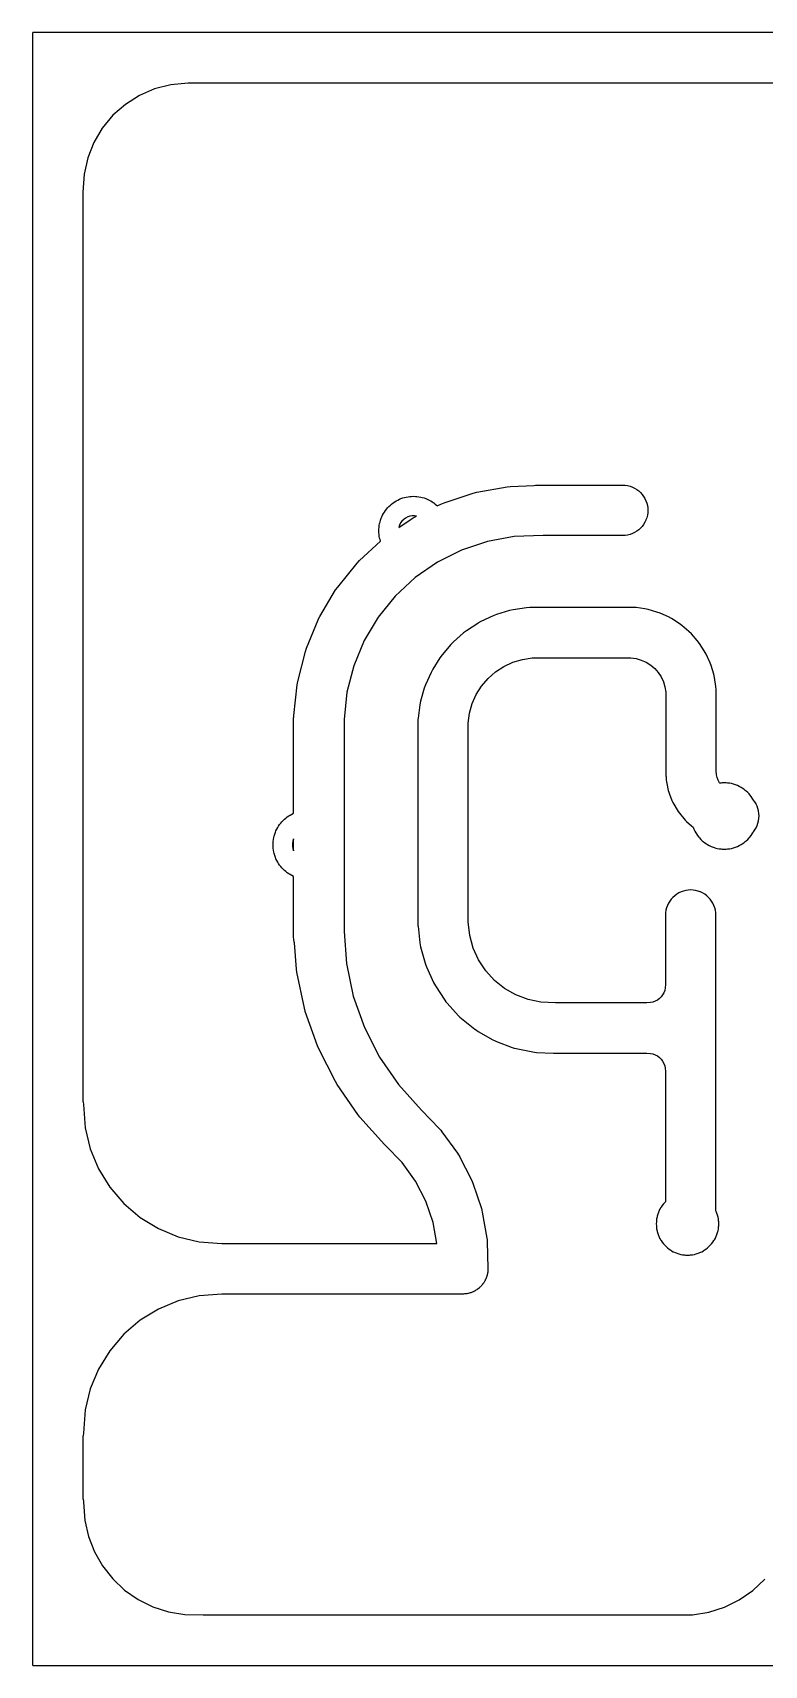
# Model space of a CAD drawing. Header units: millimetres. Extents: x 132 to 254, y 0 to 98.
# Drawn here: x 131.8 to 175.8, y -0.3 to 97.8 of the extents above; entities that cross this region are included whole.
import ezdxf

# ---------------------------------------------------------------- set-up
doc = ezdxf.new("R2010")
doc.units = ezdxf.units.MM
doc.layers.get('0').update_dxf_attribs({"linetype": 'CONTINUOUS', "true_color": 0xffffff})

msp = doc.modelspace()

# ---------------------------------------------------------------- linework, layer by layer
for points in [[(253.825, 97.76), (131.826, 97.76), (131.825, 97.759), (131.824, 97.759), (131.822, 97.759), (131.821, 97.759), (131.82, 97.758), (131.819, 97.757), (131.818, 97.757), (131.817, 97.756), (131.816, 97.755), (131.815, 97.754), (131.815, 97.753), (131.814, 97.752), (131.814, 97.751), (131.814, 97.749), (131.813, 97.748), (131.813, 97.747), (131.813, -0.254), (131.813, -0.255), (131.814, -0.256), (131.814, -0.258), (131.814, -0.259), (131.815, -0.26), (131.815, -0.261), (131.816, -0.262), (131.817, -0.263), (131.818, -0.264), (131.819, -0.265), (131.82, -0.265), (131.821, -0.266), (131.822, -0.266), (131.824, -0.266), (131.825, -0.267), (131.826, -0.267), (131.826, -0.267), (253.825, -0.267)], [(206.104, 94.734), (141.162, 94.734), (140.107, 94.635), (139.141, 94.386), (138.226, 93.99), (137.383, 93.455), (136.635, 92.796), (135.999, 92.027), (135.491, 91.168), (135.124, 90.241), (134.907, 89.267), (134.838, 88.18), (134.838, 33.582), (134.838, 33.582), (134.844, 33.558), (134.844, 33.558), (134.844, 33.557), (134.863, 33.411), (134.863, 33.411), (134.863, 33.41), (134.974, 32.003), (135.275, 30.747), (135.77, 29.553), (136.445, 28.451), (137.285, 27.468), (138.267, 26.628), (139.369, 25.953), (140.563, 25.459), (141.82, 25.157), (143.168, 25.051), (156.086, 25.051), (155.862, 26.312), (155.428, 27.601), (154.806, 28.811), (154.011, 29.915), (152.981, 30.971), (152.981, 30.971), (152.981, 30.971), (152.962, 30.993), (152.941, 31.013), (152.941, 31.013), (152.941, 31.014), (151.468, 32.646), (151.468, 32.646), (151.467, 32.646), (151.345, 32.801), (151.345, 32.801), (151.345, 32.802), (150.099, 34.613), (150.099, 34.613), (150.099, 34.614), (149.998, 34.783), (149.997, 34.784), (149.997, 34.784), (149, 36.743), (149, 36.744), (149, 36.744), (148.922, 36.925), (148.922, 36.926), (148.922, 36.926), (148.19, 38.999), (148.19, 38.999), (148.19, 39), (148.137, 39.19), (148.136, 39.19), (148.136, 39.191), (147.683, 41.342), (147.683, 41.342), (147.683, 41.343), (147.655, 41.538), (147.655, 41.538), (147.655, 41.539), (147.535, 43.113), (147.521, 43.171), (147.521, 43.172), (147.52, 43.173), (147.499, 43.318), (147.499, 43.319), (147.499, 43.319), (147.491, 43.466), (147.491, 43.467), (147.491, 43.467), (147.491, 43.688), (147.488, 43.731), (147.488, 43.731), (147.488, 43.731), (147.484, 43.845), (147.484, 43.845), (147.484, 43.846), (147.491, 43.993), (147.491, 43.994), (147.491, 43.994), (147.491, 43.996), (147.491, 47.102), (147.386, 47.151), (147.385, 47.151), (147.385, 47.151), (147.282, 47.209), (147.282, 47.209), (147.282, 47.209), (147.207, 47.255), (147.207, 47.255), (147.207, 47.255), (147.109, 47.321), (147.108, 47.321), (147.108, 47.321), (147.015, 47.394), (147.015, 47.394), (147.015, 47.394), (146.948, 47.451), (146.948, 47.451), (146.948, 47.452), (146.862, 47.532), (146.861, 47.532), (146.861, 47.532), (146.781, 47.619), (146.781, 47.619), (146.781, 47.619), (146.724, 47.686), (146.724, 47.686), (146.723, 47.686), (146.65, 47.779), (146.65, 47.779), (146.65, 47.779), (146.584, 47.877), (146.584, 47.878), (146.584, 47.878), (146.538, 47.953), (146.538, 47.953), (146.538, 47.953), (146.48, 48.056), (146.48, 48.056), (146.48, 48.057), (146.431, 48.164), (146.431, 48.164), (146.431, 48.164), (146.397, 48.245), (146.397, 48.245), (146.397, 48.246), (146.356, 48.356), (146.356, 48.357), (146.356, 48.357), (146.324, 48.47), (146.324, 48.471), (146.324, 48.471), (146.303, 48.556), (146.303, 48.556), (146.303, 48.557), (146.28, 48.672), (146.28, 48.672), (146.28, 48.673), (146.266, 48.79), (146.266, 48.79), (146.266, 48.791), (146.259, 48.878), (146.259, 48.878), (146.259, 48.878), (146.254, 48.996), (146.254, 48.997), (146.254, 48.997), (146.259, 49.115), (146.259, 49.115), (146.259, 49.115), (146.266, 49.203), (146.266, 49.203), (146.266, 49.203), (146.28, 49.32), (146.28, 49.321), (146.28, 49.321), (146.303, 49.437), (146.303, 49.437), (146.303, 49.437), (146.324, 49.522), (146.324, 49.523), (146.324, 49.523), (146.356, 49.636), (146.356, 49.637), (146.356, 49.637), (146.397, 49.748), (146.397, 49.748), (146.431, 49.829), (146.431, 49.829), (146.431, 49.83), (146.48, 49.937), (146.48, 49.937), (146.48, 49.937), (146.538, 50.04), (146.538, 50.04), (146.538, 50.041), (146.584, 50.115), (146.584, 50.116), (146.584, 50.116), (146.65, 50.214), (146.65, 50.214), (146.65, 50.215), (146.723, 50.307), (146.724, 50.307), (146.724, 50.307), (146.781, 50.374), (146.781, 50.374), (146.781, 50.374), (146.861, 50.461), (146.861, 50.461), (146.862, 50.462), (146.948, 50.542), (146.948, 50.542), (146.948, 50.542), (147.015, 50.599), (147.015, 50.599), (147.015, 50.599), (147.108, 50.672), (147.108, 50.672), (147.109, 50.673), (147.207, 50.738), (147.207, 50.738), (147.207, 50.738), (147.282, 50.784), (147.282, 50.784), (147.282, 50.784), (147.385, 50.842), (147.385, 50.842), (147.386, 50.842), (147.491, 50.891), (147.491, 56.599), (147.491, 56.599), (147.491, 56.599), (147.492, 56.606), (147.492, 56.613), (147.492, 56.613), (147.492, 56.614), (147.495, 56.68), (147.499, 56.746), (147.499, 56.747), (147.499, 56.748), (147.5, 56.754), (147.5, 56.761), (147.5, 56.761), (147.5, 56.762), (147.699, 58.6), (147.699, 58.6), (147.699, 58.6), (147.737, 58.811), (147.738, 58.812), (147.738, 58.812), (148.196, 60.603), (148.196, 60.603), (148.197, 60.604), (148.264, 60.807), (148.264, 60.807), (148.265, 60.808), (148.973, 62.515), (148.974, 62.515), (148.974, 62.516), (149.07, 62.707), (149.07, 62.707), (149.07, 62.708), (150.015, 64.297), (150.015, 64.297), (150.015, 64.298), (150.138, 64.473), (150.138, 64.474), (150.138, 64.474), (151.299, 65.913), (151.3, 65.913), (151.3, 65.913), (151.446, 66.07), (151.446, 66.07), (151.447, 66.07), (152.702, 67.238), (152.679, 67.321), (152.679, 67.321), (152.658, 67.407), (152.658, 67.407), (152.658, 67.408), (152.635, 67.523), (152.635, 67.524), (152.635, 67.524), (152.621, 67.641), (152.621, 67.641), (152.621, 67.642), (152.614, 67.73), (152.614, 67.73), (152.614, 67.73), (152.61, 67.848), (152.61, 67.848), (152.61, 67.849), (152.614, 67.967), (152.614, 67.967), (152.614, 67.967), (152.621, 68.055), (152.621, 68.056), (152.621, 68.056), (152.635, 68.173), (152.635, 68.173), (152.635, 68.174), (152.658, 68.289), (152.658, 68.29), (152.658, 68.29), (152.679, 68.376), (152.679, 68.376), (152.679, 68.376), (152.711, 68.49), (152.711, 68.49), (152.711, 68.491), (152.752, 68.601), (152.752, 68.601), (152.752, 68.602), (152.786, 68.683), (152.786, 68.684), (152.786, 68.684), (152.836, 68.791), (152.836, 68.791), (152.836, 68.792), (152.894, 68.894), (152.894, 68.895), (152.894, 68.895), (152.94, 68.97), (152.94, 68.971), (152.94, 68.971), (153.006, 69.069), (153.006, 69.069), (153.006, 69.069), (153.079, 69.162), (153.08, 69.162), (153.08, 69.162), (153.137, 69.23), (153.137, 69.23), (153.217, 69.316), (153.218, 69.317), (153.218, 69.317), (153.305, 69.397), (153.305, 69.397), (153.305, 69.397), (153.372, 69.455), (153.372, 69.455), (153.373, 69.455), (153.465, 69.528), (153.466, 69.528), (153.466, 69.529), (153.564, 69.594), (153.564, 69.594), (153.564, 69.594), (153.64, 69.641), (153.64, 69.641), (153.64, 69.641), (153.743, 69.698), (153.743, 69.699), (153.744, 69.699), (153.851, 69.748), (153.851, 69.748), (153.851, 69.748), (153.933, 69.782), (153.933, 69.782), (153.933, 69.782), (154.044, 69.823), (154.044, 69.823), (154.045, 69.823), (154.158, 69.855), (154.159, 69.856), (154.245, 69.876), (154.245, 69.876), (154.245, 69.876), (154.361, 69.899), (154.361, 69.899), (154.362, 69.899), (154.479, 69.913), (154.479, 69.913), (154.479, 69.913), (154.567, 69.92), (154.568, 69.92), (154.568, 69.92), (154.685, 69.925), (154.686, 69.925), (154.687, 69.925), (154.804, 69.92), (154.804, 69.92), (154.805, 69.92), (154.893, 69.913), (154.893, 69.913), (154.893, 69.913), (155.01, 69.899), (155.011, 69.899), (155.011, 69.899), (155.127, 69.876), (155.127, 69.876), (155.127, 69.876), (155.213, 69.856), (155.213, 69.856), (155.214, 69.855), (155.327, 69.823), (155.328, 69.823), (155.328, 69.823), (155.439, 69.782), (155.439, 69.782), (155.439, 69.782), (155.521, 69.748), (155.521, 69.748), (155.521, 69.748), (155.628, 69.699), (155.629, 69.699), (155.629, 69.698), (155.732, 69.641), (155.732, 69.641), (155.732, 69.641), (155.808, 69.594), (155.808, 69.594), (155.808, 69.594), (155.906, 69.529), (155.906, 69.528), (155.907, 69.528), (155.999, 69.455), (156, 69.455), (156, 69.455), (156.067, 69.397), (156.067, 69.397), (156.119, 69.349), (156.328, 69.453), (156.328, 69.453), (156.329, 69.453), (156.527, 69.535), (156.527, 69.535), (156.527, 69.535), (158.282, 70.118), (158.282, 70.118), (158.283, 70.118), (158.49, 70.171), (158.491, 70.171), (158.491, 70.171), (160.311, 70.497), (160.311, 70.497), (160.312, 70.497), (160.524, 70.52), (160.525, 70.52), (160.525, 70.52), (161.927, 70.569), (162.023, 70.583), (162.023, 70.583), (162.024, 70.583), (162.171, 70.59), (162.171, 70.59), (162.171, 70.59), (167.256, 70.59), (167.257, 70.59), (167.257, 70.59), (167.404, 70.583), (167.405, 70.583), (167.405, 70.583), (167.551, 70.561), (167.552, 70.561), (167.552, 70.561), (167.695, 70.525), (167.696, 70.525), (167.696, 70.525), (167.835, 70.476), (167.835, 70.475), (167.836, 70.475), (167.969, 70.412), (167.969, 70.412), (167.97, 70.411), (168.096, 70.336), (168.097, 70.336), (168.097, 70.335), (168.216, 70.247), (168.216, 70.247), (168.217, 70.247), (168.326, 70.148), (168.326, 70.147), (168.326, 70.147), (168.425, 70.038), (168.426, 70.037), (168.426, 70.037), (168.514, 69.919), (168.514, 69.918), (168.514, 69.918), (168.59, 69.791), (168.59, 69.791), (168.591, 69.79), (168.654, 69.657), (168.654, 69.657), (168.654, 69.656), (168.704, 69.518), (168.704, 69.517), (168.704, 69.516), (168.74, 69.374), (168.74, 69.373), (168.74, 69.372), (168.762, 69.227), (168.762, 69.226), (168.762, 69.225), (168.769, 69.078), (168.769, 69.078), (168.769, 69.077), (168.762, 68.93), (168.762, 68.93), (168.762, 68.929), (168.74, 68.783), (168.74, 68.783), (168.74, 68.782), (168.704, 68.639), (168.704, 68.639), (168.704, 68.638), (168.654, 68.5), (168.654, 68.499), (168.654, 68.498), (168.591, 68.365), (168.59, 68.365), (168.59, 68.364), (168.514, 68.238), (168.514, 68.238), (168.514, 68.237), (168.426, 68.119), (168.426, 68.118), (168.425, 68.118), (168.326, 68.009), (168.326, 68.008), (168.326, 68.008), (168.217, 67.909), (168.216, 67.909), (168.216, 67.908), (168.097, 67.821), (168.097, 67.82), (168.096, 67.82), (167.97, 67.744), (167.969, 67.744), (167.969, 67.744), (167.836, 67.681), (167.835, 67.68), (167.835, 67.68), (167.696, 67.631), (167.696, 67.63), (167.695, 67.63), (167.552, 67.594), (167.552, 67.594), (167.551, 67.594), (167.405, 67.573), (167.405, 67.573), (167.404, 67.573), (167.257, 67.565), (167.257, 67.565), (167.256, 67.565), (162.528, 67.565), (162.479, 67.561), (162.478, 67.561), (162.478, 67.561), (160.739, 67.501), (159.132, 67.212), (157.583, 66.698), (156.122, 65.969), (154.781, 65.039), (153.585, 63.928), (152.56, 62.658), (151.726, 61.255), (151.1, 59.748), (150.695, 58.166), (150.517, 56.517), (150.517, 43.803), (150.664, 41.868), (151.076, 39.912), (151.741, 38.027), (152.648, 36.245), (153.781, 34.598), (155.167, 33.062), (156.255, 31.947), (156.255, 31.947), (156.255, 31.947), (156.33, 31.864), (156.33, 31.864), (156.331, 31.863), (156.399, 31.775), (156.399, 31.775), (156.399, 31.775), (157.327, 30.487), (157.327, 30.487), (157.327, 30.487), (157.389, 30.393), (157.39, 30.393), (157.39, 30.392), (157.445, 30.295), (157.445, 30.295), (157.445, 30.294), (158.17, 28.883), (158.17, 28.882), (158.171, 28.882), (158.218, 28.781), (158.218, 28.78), (158.218, 28.78), (158.258, 28.675), (158.258, 28.675), (158.258, 28.674), (158.765, 27.171), (158.765, 27.17), (158.765, 27.17), (158.797, 27.063), (158.797, 27.062), (158.797, 27.062), (158.821, 26.952), (158.821, 26.952), (158.821, 26.952), (159.098, 25.389), (159.098, 25.388), (159.114, 25.277), (159.114, 25.277), (159.114, 25.276), (159.121, 25.164), (159.121, 25.164), (159.121, 25.164), (159.162, 23.577), (159.162, 23.577), (159.162, 23.577), (159.162, 23.558), (159.163, 23.539), (159.163, 23.538), (159.163, 23.538), (159.16, 23.484), (159.159, 23.43), (159.159, 23.429), (159.159, 23.428), (159.156, 23.41), (159.156, 23.391), (159.155, 23.39), (159.155, 23.389), (159.147, 23.336), (159.141, 23.282), (159.141, 23.282), (159.141, 23.281), (159.137, 23.263), (159.134, 23.244), (159.134, 23.243), (159.134, 23.242), (159.12, 23.19), (159.109, 23.137), (159.109, 23.137), (159.108, 23.136), (159.102, 23.118), (159.098, 23.1), (159.098, 23.099), (159.097, 23.099), (159.079, 23.048), (159.062, 22.996), (159.062, 22.996), (159.062, 22.995), (159.054, 22.978), (159.048, 22.96), (159.048, 22.959), (159.047, 22.959), (159.024, 22.91), (159.002, 22.861), (159.002, 22.86), (159.002, 22.859), (158.993, 22.843), (158.984, 22.826), (158.984, 22.825), (158.984, 22.825), (158.956, 22.778), (158.93, 22.731), (158.929, 22.731), (158.929, 22.73), (158.918, 22.715), (158.908, 22.698), (158.908, 22.698), (158.907, 22.697), (158.875, 22.654), (158.844, 22.61), (158.844, 22.609), (158.844, 22.609), (158.831, 22.594), (158.82, 22.579), (158.819, 22.579), (158.819, 22.578), (158.783, 22.538), (158.748, 22.497), (158.747, 22.497), (158.747, 22.496), (158.733, 22.483), (158.72, 22.469), (158.72, 22.469), (158.719, 22.468), (158.679, 22.432), (158.64, 22.395), (158.64, 22.394), (158.639, 22.394), (158.624, 22.382), (158.61, 22.369), (158.61, 22.369), (158.609, 22.369), (158.566, 22.336), (158.523, 22.303), (158.523, 22.303), (158.522, 22.302), (158.506, 22.292), (158.491, 22.281), (158.49, 22.28), (158.49, 22.28), (158.444, 22.252), (158.398, 22.224), (158.398, 22.223), (158.397, 22.223), (158.38, 22.214), (158.364, 22.205), (158.363, 22.204), (158.363, 22.204), (158.314, 22.181), (158.266, 22.157), (158.265, 22.156), (158.265, 22.156), (158.247, 22.149), (158.23, 22.141), (158.229, 22.141), (158.228, 22.141), (158.178, 22.122), (158.127, 22.103), (158.127, 22.103), (158.126, 22.102), (158.108, 22.097), (158.09, 22.091), (158.089, 22.091), (158.089, 22.091), (158.036, 22.077), (157.984, 22.063), (157.984, 22.063), (157.983, 22.063), (157.964, 22.059), (157.946, 22.055), (157.945, 22.055), (157.945, 22.055), (157.891, 22.047), (157.838, 22.037), (157.837, 22.037), (157.837, 22.037), (157.818, 22.036), (157.799, 22.033), (157.798, 22.033), (157.798, 22.033), (157.744, 22.03), (157.69, 22.026), (157.689, 22.026), (157.689, 22.026), (157.67, 22.027), (157.651, 22.026), (157.65, 22.026), (157.65, 22.026), (143.168, 22.026), (141.82, 21.92), (140.563, 21.618), (139.369, 21.123), (138.267, 20.448), (137.285, 19.609), (136.445, 18.626), (135.77, 17.524), (135.275, 16.33), (134.974, 15.073), (134.863, 13.666), (134.863, 13.666), (134.863, 13.665), (134.844, 13.519), (134.844, 13.519), (134.844, 13.518), (134.838, 13.494), (134.838, 9.719), (134.838, 9.719), (134.839, 9.718), (134.839, 9.718), (134.86, 9.572), (134.86, 9.572), (134.86, 9.571), (134.862, 9.541), (134.862, 9.54), (134.863, 9.539), (134.863, 9.537), (134.863, 9.536), (134.863, 9.536), (134.945, 8.439), (135.163, 7.476), (135.521, 6.556), (136.011, 5.699), (136.622, 4.924), (137.341, 4.248), (138.152, 3.685), (139.037, 3.249), (139.977, 2.948), (140.952, 2.789), (142.051, 2.775), (142.052, 2.775), (142.052, 2.775), (142.199, 2.766), (142.2, 2.766), (142.2, 2.766), (142.244, 2.758), (170.337, 2.758), (170.355, 2.76), (170.355, 2.76), (170.356, 2.76), (171.455, 2.774), (172.429, 2.933), (173.369, 3.234), (174.254, 3.671), (175.065, 4.233), (175.784, 4.909)]]:
    msp.add_lwpolyline(points)
for points in [[(154.879, 68.729), (154.757, 68.749), (154.615, 68.749), (154.475, 68.727), (154.34, 68.683), (154.214, 68.618), (154.1, 68.535), (153.999, 68.435), (153.916, 68.32), (153.852, 68.194), (153.808, 68.059), (153.806, 68.044), (154.488, 68.517), (154.489, 68.517), (154.489, 68.518), (154.673, 68.627), (154.674, 68.627), (154.674, 68.627), (154.879, 68.729)], [(154.951, 56.401), (154.951, 56.401), (154.951, 56.401), (154.951, 44.285), (154.951, 44.285), (154.951, 44.284), (154.952, 44.275), (154.952, 44.266), (154.952, 44.266), (154.952, 44.265), (154.956, 44.201), (154.959, 44.137), (154.959, 44.137), (154.959, 44.136), (154.96, 44.127), (154.961, 44.118), (154.961, 44.118), (154.961, 44.117), (155.074, 43.103), (155.074, 43.103), (155.074, 43.103), (155.091, 42.986), (155.091, 42.986), (155.092, 42.985), (155.118, 42.871), (155.118, 42.87), (155.118, 42.87), (155.389, 41.886), (155.389, 41.886), (155.389, 41.886), (155.424, 41.773), (155.425, 41.773), (155.425, 41.772), (155.469, 41.663), (155.469, 41.663), (155.469, 41.663), (155.89, 40.733), (155.89, 40.733), (155.89, 40.733), (155.943, 40.627), (155.943, 40.627), (155.944, 40.627), (156.005, 40.526), (156.005, 40.525), (156.005, 40.525), (156.566, 39.673), (156.566, 39.673), (156.566, 39.673), (156.635, 39.577), (156.635, 39.576), (156.635, 39.576), (156.711, 39.486), (156.711, 39.486), (156.712, 39.486), (157.399, 38.731), (157.399, 38.731), (157.399, 38.731), (157.482, 38.647), (157.483, 38.647), (157.483, 38.647), (157.572, 38.569), (157.572, 38.569), (157.572, 38.569), (158.369, 37.932), (158.37, 37.932), (158.37, 37.932), (158.465, 37.862), (158.465, 37.861), (158.465, 37.861), (158.565, 37.799), (158.566, 37.799), (158.566, 37.799), (159.453, 37.294), (159.453, 37.294), (159.453, 37.294), (159.558, 37.24), (159.558, 37.239), (159.559, 37.239), (159.667, 37.193), (159.667, 37.193), (159.668, 37.193), (160.623, 36.833), (160.623, 36.833), (160.623, 36.833), (160.735, 36.796), (160.735, 36.796), (160.736, 36.796), (160.85, 36.767), (160.85, 36.767), (160.851, 36.767), (161.85, 36.561), (161.85, 36.561), (161.851, 36.561), (161.967, 36.542), (161.967, 36.542), (161.968, 36.542), (162.085, 36.532), (162.085, 36.532), (162.086, 36.532), (163.105, 36.485), (163.105, 36.485), (163.106, 36.485), (163.14, 36.485), (163.174, 36.483), (163.174, 36.483), (163.175, 36.483), (168.701, 36.483), (168.917, 36.471), (169.064, 36.441), (169.205, 36.39), (169.338, 36.319), (169.458, 36.231), (169.565, 36.125), (169.656, 36.006), (169.728, 35.874), (169.781, 35.734), (169.813, 35.588), (169.828, 35.384), (169.828, 27.575), (169.822, 27.569), (169.822, 27.569), (169.822, 27.569), (169.742, 27.482), (169.742, 27.482), (169.741, 27.482), (169.704, 27.438), (169.704, 27.438), (169.704, 27.438), (169.631, 27.345), (169.631, 27.345), (169.63, 27.344), (169.565, 27.246), (169.565, 27.246), (169.565, 27.246), (169.535, 27.197), (169.535, 27.197), (169.534, 27.197), (169.477, 27.094), (169.477, 27.093), (169.476, 27.093), (169.427, 26.986), (169.427, 26.986), (169.427, 26.986), (169.405, 26.933), (169.405, 26.932), (169.405, 26.932), (169.364, 26.822), (169.364, 26.821), (169.364, 26.821), (169.332, 26.707), (169.332, 26.707), (169.332, 26.707), (169.318, 26.651), (169.318, 26.651), (169.318, 26.651), (169.295, 26.535), (169.295, 26.535), (169.295, 26.534), (169.281, 26.417), (169.281, 26.417), (169.281, 26.417), (169.277, 26.359), (169.277, 26.359), (169.277, 26.359), (169.272, 26.241), (169.272, 26.241), (169.272, 26.24), (169.277, 26.123), (169.277, 26.122), (169.277, 26.122), (169.281, 26.065), (169.281, 26.065), (169.281, 26.064), (169.295, 25.947), (169.295, 25.947), (169.295, 25.946), (169.318, 25.831), (169.318, 25.831), (169.318, 25.83), (169.332, 25.775), (169.332, 25.774), (169.332, 25.774), (169.364, 25.661), (169.364, 25.66), (169.364, 25.66), (169.405, 25.549), (169.405, 25.549), (169.405, 25.549), (169.427, 25.496), (169.427, 25.496), (169.427, 25.495), (169.476, 25.388), (169.477, 25.388), (169.477, 25.388), (169.534, 25.285), (169.535, 25.285), (169.535, 25.284), (169.565, 25.235), (169.565, 25.235), (169.565, 25.235), (169.63, 25.137), (169.631, 25.137), (169.631, 25.136), (169.704, 25.044), (169.704, 25.044), (169.704, 25.043), (169.741, 25), (169.742, 25), (169.742, 24.999), (169.822, 24.913), (169.822, 24.913), (169.822, 24.912), (169.909, 24.832), (169.909, 24.832), (169.909, 24.832), (169.953, 24.795), (169.953, 24.795), (169.953, 24.794), (170.046, 24.721), (170.046, 24.721), (170.047, 24.721), (170.145, 24.655), (170.145, 24.655), (170.145, 24.655), (170.194, 24.625), (170.194, 24.625), (170.194, 24.625), (170.297, 24.567), (170.298, 24.567), (170.298, 24.567), (170.405, 24.518), (170.405, 24.518), (170.405, 24.517), (170.458, 24.495), (170.459, 24.495), (170.459, 24.495), (170.569, 24.455), (170.57, 24.454), (170.57, 24.454), (170.684, 24.422), (170.684, 24.422), (170.684, 24.422), (170.74, 24.409), (170.74, 24.409), (170.74, 24.409), (170.856, 24.386), (170.856, 24.386), (170.857, 24.385), (170.974, 24.372), (170.974, 24.372), (170.974, 24.372), (171.032, 24.367), (171.032, 24.367), (171.032, 24.367), (171.15, 24.362), (171.15, 24.362), (171.151, 24.362), (171.268, 24.367), (171.269, 24.367), (171.269, 24.367), (171.326, 24.372), (171.326, 24.372), (171.327, 24.372), (171.444, 24.385), (171.444, 24.386), (171.445, 24.386), (171.56, 24.409), (171.56, 24.409), (171.561, 24.409), (171.616, 24.422), (171.617, 24.422), (171.617, 24.422), (171.73, 24.454), (171.731, 24.454), (171.731, 24.455), (171.842, 24.495), (171.842, 24.495), (171.842, 24.495), (171.895, 24.517), (171.895, 24.518), (171.896, 24.518), (172.003, 24.567), (172.003, 24.567), (172.003, 24.567), (172.106, 24.625), (172.106, 24.625), (172.107, 24.625), (172.156, 24.655), (172.156, 24.655), (172.156, 24.655), (172.254, 24.721), (172.254, 24.721), (172.255, 24.721), (172.347, 24.794), (172.347, 24.795), (172.348, 24.795), (172.391, 24.832), (172.391, 24.832), (172.392, 24.832), (172.478, 24.912), (172.478, 24.913), (172.479, 24.913), (172.559, 24.999), (172.559, 25), (172.559, 25), (172.596, 25.043), (172.596, 25.044), (172.597, 25.044), (172.67, 25.136), (172.67, 25.137), (172.67, 25.137), (172.736, 25.235), (172.736, 25.235), (172.736, 25.235), (172.766, 25.284), (172.766, 25.285), (172.766, 25.285), (172.824, 25.388), (172.824, 25.388), (172.824, 25.388), (172.873, 25.495), (172.873, 25.496), (172.874, 25.496), (172.896, 25.549), (172.896, 25.549), (172.896, 25.549), (172.937, 25.66), (172.937, 25.66), (172.937, 25.661), (172.969, 25.774), (172.969, 25.774), (172.969, 25.775), (172.982, 25.83), (172.982, 25.831), (172.982, 25.831), (173.005, 25.946), (173.005, 25.947), (173.006, 25.947), (173.019, 26.064), (173.019, 26.065), (173.019, 26.065), (173.024, 26.122), (173.024, 26.122), (173.024, 26.123), (173.029, 26.24), (173.029, 26.241), (173.029, 26.241), (173.024, 26.359), (173.024, 26.359), (173.024, 26.359), (173.019, 26.417), (173.019, 26.417), (173.019, 26.417), (173.006, 26.534), (173.005, 26.535), (173.005, 26.535), (172.982, 26.651), (172.982, 26.651), (172.982, 26.651), (172.969, 26.707), (172.969, 26.707), (172.969, 26.707), (172.937, 26.821), (172.937, 26.821), (172.937, 26.822), (172.896, 26.932), (172.896, 26.932), (172.896, 26.933), (172.874, 26.986), (172.873, 26.986), (172.873, 26.986), (172.853, 27.03), (172.853, 44.773), (172.853, 44.773), (172.853, 44.773), (172.846, 44.92), (172.846, 44.921), (172.846, 44.921), (172.824, 45.067), (172.824, 45.068), (172.824, 45.068), (172.788, 45.211), (172.788, 45.212), (172.788, 45.212), (172.738, 45.351), (172.738, 45.351), (172.738, 45.352), (172.675, 45.485), (172.675, 45.486), (172.674, 45.486), (172.599, 45.612), (172.598, 45.613), (172.598, 45.613), (172.51, 45.732), (172.51, 45.732), (172.51, 45.733), (172.411, 45.842), (172.41, 45.842), (172.41, 45.843), (172.301, 45.941), (172.3, 45.942), (172.3, 45.942), (172.182, 46.03), (172.181, 46.03), (172.181, 46.031), (172.054, 46.106), (172.054, 46.107), (172.053, 46.107), (171.92, 46.17), (171.92, 46.17), (171.919, 46.17), (171.78, 46.22), (171.78, 46.22), (171.779, 46.22), (171.636, 46.256), (171.636, 46.256), (171.635, 46.256), (171.49, 46.278), (171.489, 46.278), (171.488, 46.278), (171.341, 46.285), (171.341, 46.285), (171.34, 46.285), (171.193, 46.278), (171.192, 46.278), (171.192, 46.278), (171.046, 46.256), (171.046, 46.256), (171.045, 46.256), (170.902, 46.22), (170.902, 46.22), (170.901, 46.22), (170.763, 46.17), (170.762, 46.17), (170.761, 46.17), (170.628, 46.107), (170.628, 46.107), (170.627, 46.106), (170.501, 46.031), (170.501, 46.03), (170.5, 46.03), (170.382, 45.942), (170.381, 45.942), (170.381, 45.941), (170.272, 45.843), (170.271, 45.842), (170.271, 45.842), (170.172, 45.733), (170.172, 45.732), (170.171, 45.732), (170.083, 45.613), (170.083, 45.613), (170.083, 45.612), (170.007, 45.486), (170.007, 45.486), (170.007, 45.485), (169.944, 45.352), (169.943, 45.351), (169.943, 45.351), (169.894, 45.212), (169.893, 45.212), (169.893, 45.211), (169.857, 45.068), (169.857, 45.068), (169.857, 45.067), (169.836, 44.921), (169.835, 44.921), (169.835, 44.92), (169.828, 44.773), (169.828, 44.773), (169.828, 44.773), (169.828, 40.606), (169.814, 40.403), (169.781, 40.257), (169.728, 40.116), (169.656, 39.985), (169.565, 39.866), (169.458, 39.761), (169.337, 39.672), (169.205, 39.601), (169.064, 39.551), (168.917, 39.521), (168.702, 39.508), (163.21, 39.508), (162.344, 39.548), (161.578, 39.706), (160.845, 39.982), (160.165, 40.369), (159.554, 40.858), (159.027, 41.436), (158.597, 42.089), (158.274, 42.802), (158.067, 43.557), (157.977, 44.369), (157.977, 56.299), (158.057, 56.899), (158.221, 57.474), (158.464, 58.021), (158.783, 58.527), (159.17, 58.982), (159.619, 59.378), (160.119, 59.706), (160.661, 59.959), (161.233, 60.133), (161.824, 60.223), (162.478, 60.229), (162.521, 60.227), (162.522, 60.227), (162.522, 60.227), (167.74, 60.227), (168.063, 60.182), (168.374, 60.093), (168.666, 59.962), (168.937, 59.792), (169.18, 59.584), (169.392, 59.344), (169.567, 59.076), (169.702, 58.786), (169.795, 58.48), (169.843, 58.163), (169.846, 57.741), (169.846, 53.297), (169.846, 53.297), (169.846, 53.296), (169.853, 53.149), (169.853, 53.149), (169.853, 53.148), (169.862, 53.086), (169.873, 52.904), (169.873, 52.904), (169.874, 52.904), (169.885, 52.786), (169.885, 52.786), (169.885, 52.785), (169.906, 52.669), (169.906, 52.669), (169.906, 52.669), (169.995, 52.267), (169.995, 52.267), (169.995, 52.266), (170.025, 52.152), (170.025, 52.152), (170.025, 52.152), (170.064, 52.04), (170.064, 52.04), (170.064, 52.04), (170.215, 51.657), (170.215, 51.656), (170.215, 51.656), (170.262, 51.548), (170.263, 51.548), (170.263, 51.547), (170.318, 51.444), (170.319, 51.443), (170.319, 51.443), (170.527, 51.088), (170.528, 51.088), (170.528, 51.088), (170.591, 50.989), (170.591, 50.988), (170.592, 50.988), (170.663, 50.894), (170.663, 50.894), (170.663, 50.894), (170.925, 50.576), (170.925, 50.576), (170.925, 50.575), (171.004, 50.487), (171.004, 50.487), (171.004, 50.487), (171.089, 50.405), (171.09, 50.405), (171.09, 50.405), (171.398, 50.132), (171.398, 50.131), (171.398, 50.131), (171.485, 50.06), (171.506, 50.003), (171.506, 50.003), (171.506, 50.002), (171.535, 49.933), (171.535, 49.933), (171.535, 49.933), (171.584, 49.826), (171.584, 49.825), (171.585, 49.825), (171.642, 49.722), (171.642, 49.722), (171.682, 49.658), (171.682, 49.658), (171.682, 49.657), (171.747, 49.56), (171.748, 49.559), (171.748, 49.559), (171.821, 49.466), (171.821, 49.466), (171.821, 49.466), (171.87, 49.409), (171.87, 49.409), (171.87, 49.409), (171.95, 49.322), (171.95, 49.322), (171.951, 49.321), (172.037, 49.241), (172.037, 49.241), (172.038, 49.241), (172.095, 49.192), (172.095, 49.192), (172.095, 49.192), (172.187, 49.119), (172.188, 49.119), (172.188, 49.119), (172.286, 49.053), (172.286, 49.053), (172.287, 49.053), (172.35, 49.014), (172.351, 49.013), (172.351, 49.013), (172.454, 48.956), (172.454, 48.956), (172.455, 48.955), (172.561, 48.906), (172.562, 48.906), (172.562, 48.906), (172.631, 48.877), (172.631, 48.877), (172.632, 48.877), (172.742, 48.836), (172.743, 48.836), (172.743, 48.836), (172.856, 48.804), (172.857, 48.804), (172.857, 48.804), (172.93, 48.786), (172.93, 48.786), (172.93, 48.786), (173.046, 48.763), (173.046, 48.763), (173.047, 48.763), (173.164, 48.749), (173.164, 48.749), (173.164, 48.749), (173.239, 48.743), (173.239, 48.743), (173.239, 48.743), (173.357, 48.739), (173.358, 48.739), (173.358, 48.739), (173.476, 48.743), (173.476, 48.743), (173.476, 48.743), (173.551, 48.749), (173.551, 48.749), (173.551, 48.749), (173.668, 48.763), (173.669, 48.763), (173.669, 48.763), (173.785, 48.786), (173.785, 48.786), (173.785, 48.786), (173.858, 48.804), (173.858, 48.804), (173.859, 48.804), (173.972, 48.836), (173.972, 48.836), (173.973, 48.836), (174.083, 48.877), (174.084, 48.877), (174.084, 48.877), (174.153, 48.906), (174.153, 48.906), (174.154, 48.906), (174.261, 48.955), (174.261, 48.956), (174.261, 48.956), (174.364, 49.013), (174.365, 49.014), (174.429, 49.053), (174.429, 49.053), (174.429, 49.053), (174.527, 49.119), (174.527, 49.119), (174.528, 49.119), (174.62, 49.192), (174.62, 49.192), (174.621, 49.192), (174.678, 49.241), (174.678, 49.241), (174.678, 49.241), (174.764, 49.321), (174.765, 49.322), (174.765, 49.322), (174.845, 49.409), (174.845, 49.409), (174.845, 49.409), (174.894, 49.466), (174.894, 49.466), (174.894, 49.466), (174.967, 49.559), (174.968, 49.559), (174.968, 49.56), (175.033, 49.657), (175.033, 49.658), (175.034, 49.658), (175.073, 49.722), (175.073, 49.722), (175.073, 49.722), (175.1, 49.771), (175.104, 49.775), (175.105, 49.776), (175.105, 49.776), (175.192, 49.895), (175.193, 49.895), (175.193, 49.896), (175.269, 50.022), (175.269, 50.023), (175.269, 50.023), (175.332, 50.156), (175.332, 50.157), (175.332, 50.157), (175.382, 50.296), (175.382, 50.297), (175.382, 50.297), (175.418, 50.44), (175.418, 50.441), (175.418, 50.441), (175.44, 50.587), (175.44, 50.588), (175.44, 50.588), (175.447, 50.735), (175.447, 50.736), (175.447, 50.736), (175.439, 50.883), (175.439, 50.884), (175.439, 50.885), (175.417, 51.03), (175.417, 51.031), (175.417, 51.031), (175.381, 51.174), (175.381, 51.175), (175.381, 51.175), (175.331, 51.314), (175.331, 51.314), (175.331, 51.315), (175.267, 51.448), (175.267, 51.449), (175.267, 51.449), (175.191, 51.575), (175.191, 51.576), (175.19, 51.576), (175.103, 51.694), (175.102, 51.695), (175.102, 51.695), (175.085, 51.714), (175.073, 51.736), (175.073, 51.736), (175.034, 51.8), (175.033, 51.8), (175.033, 51.8), (174.968, 51.898), (174.968, 51.899), (174.967, 51.899), (174.894, 51.992), (174.894, 51.992), (174.894, 51.992), (174.845, 52.049), (174.845, 52.049), (174.845, 52.049), (174.765, 52.136), (174.765, 52.136), (174.764, 52.136), (174.678, 52.216), (174.678, 52.217), (174.678, 52.217), (174.621, 52.265), (174.62, 52.265), (174.62, 52.266), (174.528, 52.339), (174.527, 52.339), (174.527, 52.339), (174.429, 52.405), (174.429, 52.405), (174.429, 52.405), (174.365, 52.444), (174.364, 52.444), (174.364, 52.444), (174.261, 52.502), (174.261, 52.502), (174.261, 52.502), (174.154, 52.552), (174.153, 52.552), (174.153, 52.552), (174.084, 52.58), (174.084, 52.581), (174.083, 52.581), (173.973, 52.621), (173.972, 52.622), (173.972, 52.622), (173.859, 52.654), (173.858, 52.654), (173.858, 52.654), (173.785, 52.671), (173.785, 52.671), (173.785, 52.671), (173.669, 52.694), (173.669, 52.694), (173.668, 52.695), (173.551, 52.708), (173.551, 52.708), (173.551, 52.708), (173.476, 52.714), (173.476, 52.714), (173.476, 52.714), (173.358, 52.719), (173.358, 52.719), (173.357, 52.719), (173.239, 52.714), (173.239, 52.714), (173.239, 52.714), (173.164, 52.708), (173.164, 52.708), (173.164, 52.708), (173.094, 52.7), (173.075, 52.724), (172.987, 52.873), (172.923, 53.035), (172.886, 53.205), (172.871, 53.452), (172.871, 57.747), (172.871, 57.747), (172.871, 57.748), (172.871, 57.753), (172.871, 57.758), (172.871, 57.758), (172.871, 57.759), (172.867, 58.295), (172.867, 58.296), (172.867, 58.296), (172.85, 58.509), (172.85, 58.51), (172.85, 58.51), (172.769, 59.041), (172.769, 59.041), (172.769, 59.041), (172.722, 59.25), (172.722, 59.251), (172.722, 59.251), (172.567, 59.764), (172.566, 59.765), (172.566, 59.765), (172.49, 59.965), (172.49, 59.966), (172.49, 59.966), (172.263, 60.452), (172.263, 60.453), (172.263, 60.453), (172.159, 60.64), (172.158, 60.64), (172.158, 60.641), (171.865, 61.09), (171.864, 61.09), (171.864, 61.091), (171.734, 61.261), (171.734, 61.261), (171.734, 61.262), (171.379, 61.664), (171.379, 61.664), (171.379, 61.665), (171.226, 61.815), (171.226, 61.815), (171.226, 61.815), (170.818, 62.164), (170.817, 62.164), (170.817, 62.164), (170.644, 62.291), (170.644, 62.291), (170.644, 62.292), (170.19, 62.578), (170.19, 62.578), (170.189, 62.578), (170.001, 62.679), (170, 62.68), (170, 62.68), (169.51, 62.899), (169.51, 62.899), (169.51, 62.899), (169.308, 62.972), (169.308, 62.973), (169.308, 62.973), (168.792, 63.12), (168.791, 63.12), (168.791, 63.12), (168.588, 63.163), (168.588, 63.163), (168.588, 63.163), (168.056, 63.238), (168.056, 63.238), (168.056, 63.238), (168.025, 63.24), (167.995, 63.245), (167.994, 63.245), (167.993, 63.245), (167.951, 63.247), (167.909, 63.251), (167.908, 63.251), (167.908, 63.251), (167.877, 63.251), (167.846, 63.252), (167.846, 63.252), (167.846, 63.252), (162.565, 63.252), (162.504, 63.255), (162.503, 63.255), (162.503, 63.255), (161.689, 63.247), (161.688, 63.247), (161.688, 63.247), (161.474, 63.23), (161.474, 63.23), (161.474, 63.23), (160.669, 63.107), (160.668, 63.107), (160.668, 63.107), (160.459, 63.059), (160.458, 63.059), (160.458, 63.059), (159.679, 62.823), (159.678, 62.822), (159.678, 62.822), (159.478, 62.746), (159.478, 62.745), (159.477, 62.745), (158.739, 62.4), (158.739, 62.4), (158.739, 62.4), (158.552, 62.296), (158.551, 62.295), (158.551, 62.295), (157.87, 61.849), (157.869, 61.848), (157.869, 61.848), (157.699, 61.718), (157.699, 61.718), (157.698, 61.718), (157.088, 61.179), (157.087, 61.179), (157.087, 61.178), (156.937, 61.026), (156.937, 61.025), (156.936, 61.025), (156.409, 60.405), (156.408, 60.404), (156.408, 60.404), (156.281, 60.231), (156.281, 60.231), (156.281, 60.231), (155.847, 59.541), (155.847, 59.541), (155.846, 59.541), (155.745, 59.352), (155.745, 59.352), (155.745, 59.351), (155.413, 58.607), (155.413, 58.607), (155.413, 58.606), (155.34, 58.405), (155.34, 58.405), (155.34, 58.404), (155.117, 57.621), (155.117, 57.62), (155.117, 57.62), (155.074, 57.41), (155.074, 57.41), (155.074, 57.41), (154.965, 56.602), (154.965, 56.602), (154.965, 56.602), (154.963, 56.576), (154.959, 56.55), (154.959, 56.549), (154.959, 56.548), (154.956, 56.502), (154.952, 56.455), (154.952, 56.454), (154.952, 56.454), (154.953, 56.428), (154.951, 56.401), (154.951, 56.401)], [(147.491, 49.353), (147.487, 49.344), (147.443, 49.209), (147.421, 49.068), (147.421, 48.925), (147.443, 48.785), (147.487, 48.649), (147.491, 48.64), (147.491, 49.353)]]:
    msp.add_lwpolyline(points, close=True)

doc.saveas('drawing.dxf')
